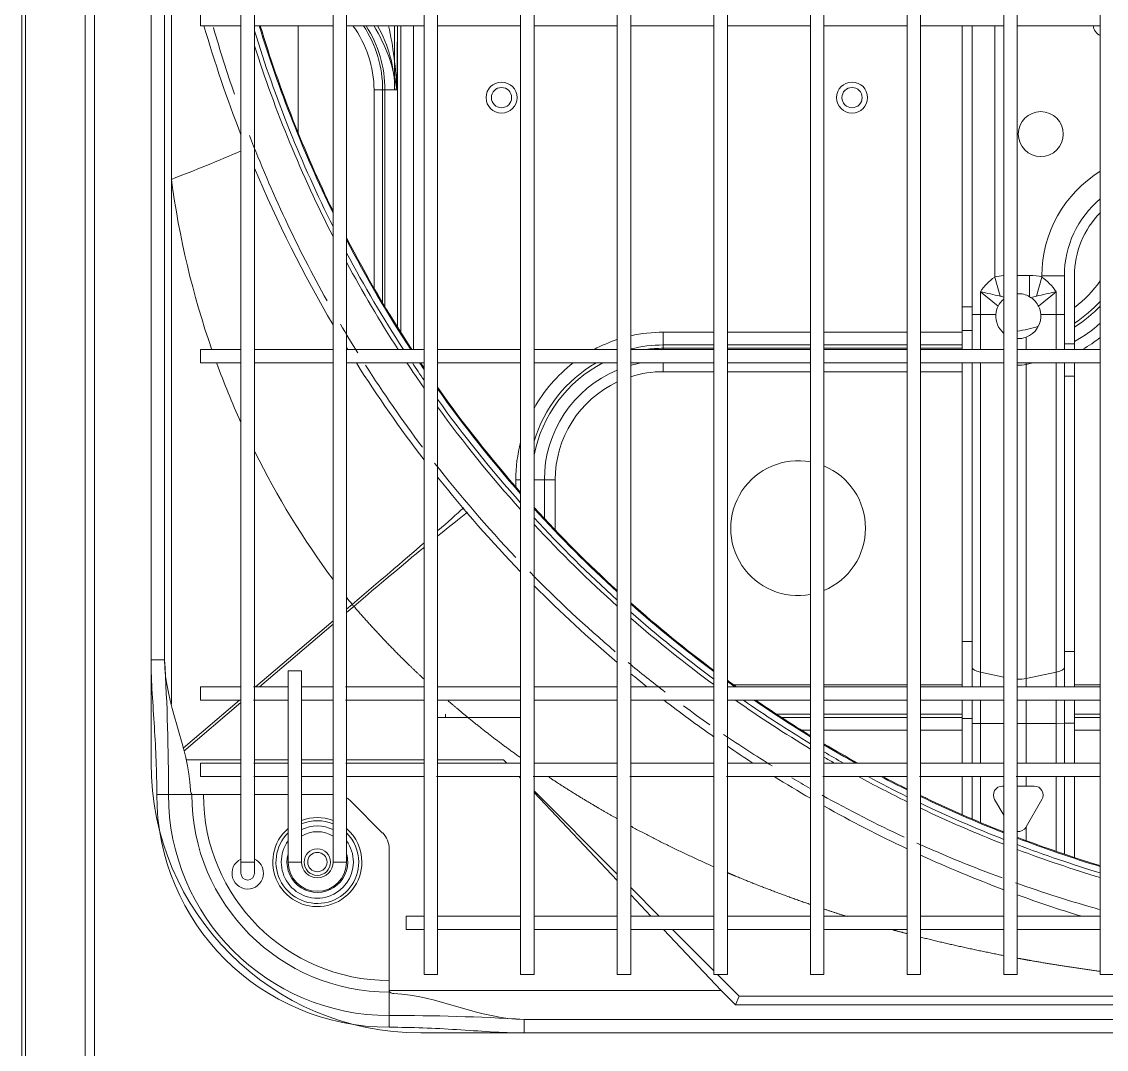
# Model space of a CAD drawing. Header units: millimetres. Extents: x 147592 to 201688, y -27981 to 8299.
# Drawn here: x 166128.5 to 166369.7, y -814.9 to -586.5 of the extents above; entities that cross this region are included whole.
import ezdxf

# ---------------------------------------------------------------- set-up
doc = ezdxf.new("R2010")
doc.units = ezdxf.units.MM
doc.layers.add('G-XREF-____-OTLN', color=7, linetype='Continuous', lineweight=5)
doc.layers.add('M-EQPM-____-OTLN', color=7, linetype='Continuous', lineweight=5)

# ---------------------------------------------------------------- blocks, each defined once
blk = doc.blocks.new('RUXYQ18BA - top_dwg-2871796-二层给排水_消防平面图')
at = {"layer": 'G-XREF-____-OTLN'}
for p, q in [((241.03, 188.42), (241.03, -336.37)), ((244.03, -336.37), (244.03, 188.42)), ((203.54, 143.44), (203.54, -291.39)), ((223.54, -150.44), (241.03, -150.44)), ((233.23, -150.44), (233.23, -174.14)), ((244.03, -150.44), (261.27, -150.44)), ((254.73, -150.44), (254.73, -164.73)), ((256.07, -150.44), (256.07, -218.57)), ((264.27, -150.44), (282.76, -150.44)), ((285.76, -150.44), (304.25, -150.44)), ((307.25, -150.44), (325.75, -150.44)), ((328.74, -150.44), (347.24, -150.44)), ((350.24, -150.44), (368.73, -150.44)), ((371.73, -150.44), (390.22, -150.44)), ((393.22, -150.44), (411.71, -150.44)), ((252.06, -164.73), (252.06, -212.02)), ((396.34, -210.92), (395.98, -210.69)), ((244.03, -221.93), (244.33, -222.42)), ((314.5, -221.41), (325.75, -221.41)), ((328.74, -221.41), (347.24, -221.41)), ((350.24, -221.41), (368.73, -221.41)), ((371.73, -221.41), (380.97, -221.41)), ((241.03, -222.42), (223.54, -222.42)), ((261.27, -222.42), (244.03, -222.42)), ((282.76, -222.42), (264.27, -222.42)), ((304.25, -222.42), (285.76, -222.42)), ((325.75, -222.42), (307.25, -222.42)), ((347.24, -222.42), (328.74, -222.42)), ((368.73, -222.42), (350.24, -222.42)), ((390.22, -222.42), (371.73, -222.42)), ((411.71, -222.42), (393.22, -222.42)), ((223.54, -225.41), (241.03, -225.41)), ((244.03, -225.41), (261.27, -225.41)), ((264.27, -225.41), (282.76, -225.41)), ((285.76, -225.41), (304.25, -225.41)), ((307.25, -225.41), (325.75, -225.41)), ((328.74, -225.41), (347.24, -225.41)), ((350.24, -225.41), (368.73, -225.41)), ((371.73, -225.41), (390.22, -225.41)), ((393.22, -225.41), (411.71, -225.41)), ((231.03, -297.39), (223.54, -297.39)), ((241.03, -297.39), (234.03, -297.39)), ((261.27, -297.39), (244.03, -297.39)), ((282.76, -297.39), (264.27, -297.39)), ((304.25, -297.39), (285.76, -297.39)), ((325.75, -297.39), (307.25, -297.39)), ((347.24, -297.39), (328.74, -297.39)), ((368.73, -297.39), (350.24, -297.39)), ((390.22, -297.39), (371.73, -297.39)), ((411.71, -297.39), (393.22, -297.39)), ((223.54, -300.38), (231.03, -300.38)), ((234.03, -300.38), (241.03, -300.38)), ((244.03, -300.38), (261.27, -300.38)), ((264.27, -300.38), (282.76, -300.38)), ((285.76, -300.38), (304.25, -300.38)), ((307.25, -300.38), (325.75, -300.38)), ((328.74, -300.38), (347.24, -300.38)), ((350.24, -300.38), (368.73, -300.38)), ((371.73, -300.38), (390.22, -300.38)), ((393.22, -300.38), (411.71, -300.38)), ((282.76, -304.22), (266.02, -304.22)), ((347.24, -304.22), (340.81, -304.22)), ((368.73, -304.22), (350.24, -304.22)), ((380.97, -304.22), (371.73, -304.22)), ((411.71, -304.22), (405.96, -304.22)), ((208.36, -313.65), (220.54, -313.65)), ((223.54, -313.65), (231.03, -313.65)), ((234.03, -313.65), (241.03, -313.65)), ((244.03, -313.65), (261.27, -313.65)), ((231.03, -314.38), (223.54, -314.38)), ((241.03, -314.38), (234.03, -314.38)), ((261.27, -314.38), (244.03, -314.38)), ((282.76, -314.38), (264.27, -314.38)), ((304.25, -314.38), (285.76, -314.38)), ((325.75, -314.38), (307.25, -314.38)), ((347.24, -314.38), (328.74, -314.38)), ((368.73, -314.38), (350.24, -314.38)), ((390.22, -314.38), (371.73, -314.38)), ((411.71, -314.38), (393.22, -314.38)), ((223.54, -317.38), (231.03, -317.38)), ((234.03, -317.38), (241.03, -317.38)), ((244.03, -317.38), (261.27, -317.38)), ((282.76, -317.71), (282.45, -317.38)), ((285.76, -317.38), (304.25, -317.38)), ((307.25, -317.38), (325.75, -317.38)), ((328.74, -317.38), (347.24, -317.38)), ((350.24, -317.38), (368.73, -317.38)), ((371.73, -317.38), (390.22, -317.38)), ((380.97, -317.38), (380.97, -325.82)), ((383.22, -317.38), (383.22, -326.79)), ((393.22, -317.38), (411.71, -317.38)), ((403.71, -317.38), (403.71, -334.6)), ((405.96, -317.38), (405.96, -335.35)), ((304.25, -339.03), (285.76, -320.5)), ((304.25, -340.47), (285.76, -320.89)), ((390.22, -319.47), (389.93, -319.47)), ((231.03, -321.38), (223.54, -321.38)), ((241.03, -321.38), (234.03, -321.38)), ((252.06, -329.91), (244.99, -322.84)), ((388.2, -322.47), (390.22, -325.97)), ((313.57, -348.36), (307.25, -342.04)), ((311.7, -348.36), (307.25, -343.65)), ((282.76, -348.36), (264.27, -348.36)), ((304.25, -348.36), (285.76, -348.36)), ((325.75, -348.36), (307.25, -348.36)), ((347.24, -348.36), (328.74, -348.36)), ((368.73, -348.36), (350.24, -348.36)), ((390.22, -348.36), (371.73, -348.36)), ((411.71, -348.36), (393.22, -348.36)), ((264.27, -351.36), (282.76, -351.36)), ((285.76, -351.36), (304.25, -351.36)), ((307.25, -351.36), (325.75, -351.36)), ((327.35, -364.94), (314.54, -351.36)), ((325.75, -360.57), (316.56, -351.36)), ((328.74, -351.36), (347.24, -351.36)), ((350.24, -351.36), (368.73, -351.36)), ((371.73, -351.36), (390.22, -351.36)), ((393.22, -351.36), (411.71, -351.36)), ((283.51, -371.36), (693.35, -371.36))]:
    blk.add_line(p, q, dxfattribs=at)
at = {"layer": 'G-XREF-____-OTLN', "color": 251, "true_color": 0x666666}
for p, q in [((258.91, -150.44), (258.91, -222.42)), ((254.73, -164.73), (252.06, -164.73)), ((252.55, -164.73), (252.55, -212.86)), ((380.97, -212.91), (383.22, -212.91)), ((328.74, -218.57), (347.24, -218.57)), ((350.24, -218.57), (368.73, -218.57)), ((371.73, -218.57), (380.97, -218.57)), ((383.22, -218.18), (380.97, -218.18)), ((395.22, -219.7), (395.22, -222.42)), ((405.96, -221.16), (403.71, -221.16)), ((347.24, -222.15), (328.74, -222.15)), ((368.73, -222.15), (350.24, -222.15)), ((380.97, -222.15), (371.73, -222.15)), ((385.04, -225.41), (385.04, -294.13)), ((390.21, -225.41), (390.22, -225.42)), ((395.22, -225.41), (395.22, -225.74)), ((347.24, -227.35), (328.74, -227.35)), ((368.73, -227.35), (350.24, -227.35)), ((380.97, -227.35), (371.73, -227.35)), ((405.96, -228.38), (403.71, -228.38)), ((288.03, -260), (288.03, -251.4)), ((223.77, -297.39), (241.03, -282.71)), ((241.03, -283.46), (224.65, -297.39)), ((380.97, -287.37), (383.22, -287.37)), ((405.96, -289.59), (403.71, -289.59)), ((330.12, -296.94), (347.24, -296.94)), ((350.24, -296.94), (368.73, -296.94)), ((371.73, -296.94), (380.97, -296.94)), ((405.96, -296.94), (411.71, -296.94)), ((207.68, -311.07), (220.24, -300.38)), ((220.54, -300.88), (207.84, -311.68)), ((266.02, -303.48), (266.02, -304.22)), ((339.68, -303.48), (347.24, -303.48)), ((350.24, -303.48), (368.73, -303.48)), ((371.73, -303.48), (380.97, -303.48)), ((405.96, -303.48), (411.71, -303.48)), ((383.22, -304.48), (380.97, -304.48)), ((347.24, -307.06), (345.28, -307.06)), ((368.73, -307.06), (350.24, -307.06)), ((380.97, -307.06), (371.73, -307.06)), ((411.71, -307.06), (405.96, -307.06)), ((385.04, -317.38), (385.04, -327.56)), ((395.22, -317.38), (395.22, -319.47)), ((401.9, -317.38), (401.9, -333.98)), ((395.22, -328.56), (395.22, -331.59)), ((223.54, -336.37), (220.54, -336.37)), ((231.03, -336.37), (234.03, -336.37)), ((244.03, -336.37), (241.03, -336.37)), ((253.66, -365.3), (253.52, -365.3))]:
    blk.add_line(p, q, dxfattribs=at)
at = {"layer": 'G-XREF-____-OTLN', "flags": 128}
for points in [[(171.76, -501.3), (171.76, -442.24), (171.76, -422.58), (171.76, -417.8), (171.76, 159.89), (171.76, 164.68), (171.76, 184.34), (171.76, 243.4)], [(220.54, 190.92), (220.54, 188.42), (220.54, -336.37), (220.54, -338.87)], [(223.54, -338.87), (223.54, -336.37), (223.54, 188.42), (223.54, 190.92)], [(205.09, -118.69), (205.09, -184.6), (205.09, -301.3)], [(220.54, -147.45), (211.54, -147.45), (211.54, -150.44), (220.54, -150.44)], [(380.97, -150.44), (380.97, -212.91), (380.97, -218.18), (380.97, -222.42)], [(383.22, -150.44), (383.22, -212.91), (383.22, -218.18), (383.22, -222.42)], [(403.71, -206.02), (403.71, -221.16), (403.71, -222.42)], [(405.96, -206.02), (405.96, -221.16), (405.96, -222.42)], [(220.54, -222.42), (211.54, -222.42), (211.54, -225.41), (220.54, -225.41)], [(380.97, -225.41), (380.97, -287.37), (380.97, -297.39)], [(383.22, -225.41), (383.22, -287.37), (383.22, -297.39)], [(403.71, -225.41), (403.71, -228.38), (403.71, -289.59), (403.71, -297.39)], [(405.96, -225.41), (405.96, -228.38), (405.96, -289.59), (405.96, -297.39)], [(234.03, -336.37), (234.03, -293.89), (231.03, -293.89), (231.03, -336.37)], [(220.54, -297.39), (211.54, -297.39), (211.54, -300.38), (220.54, -300.38)], [(380.97, -300.38), (380.97, -304.48), (380.97, -314.38)], [(383.22, -300.38), (383.22, -304.48), (383.22, -314.38)], [(403.71, -300.38), (403.71, -305.48), (403.71, -314.38)], [(405.96, -300.38), (405.96, -305.48), (405.96, -314.38)], [(264.27, -313.65), (278.92, -313.65), (279.65, -314.38), (278.92, -313.65)], [(220.54, -314.38), (211.54, -314.38), (211.54, -317.38), (220.54, -317.38)], [(264.27, -317.38), (282.76, -317.38), (282.65, -317.38)], [(397, -319.47), (395.22, -319.47), (393.22, -319.47)], [(209.97, -321.38), (212.2, -321.38), (220.54, -321.38)], [(395.2, -328.59), (395.22, -328.56), (398.73, -322.47)], [(331.34, -366.18), (330.54, -368.13), (327.35, -364.94), (253.53, -364.94), (253.53, -362.7), (253.53, -333.44)], [(723.34, -333.44), (723.34, -362.24), (723.33, -364.94), (659.59, -364.94), (656.41, -368.13), (330.54, -368.13)], [(261.27, -348.36), (257.27, -348.36), (257.27, -351.36), (261.27, -351.36)], [(669.61, -352.14), (655.6, -366.18), (331.34, -366.18), (326.53, -361.36)]]:
    blk.add_lwpolyline(points, dxfattribs=at)
for points in [[(261.27, -361.36), (264.27, -361.36), (264.27, 213.41), (261.27, 213.41)], [(282.76, -361.36), (285.76, -361.36), (285.76, 213.41), (282.76, 213.41)], [(304.25, -361.36), (307.25, -361.36), (307.25, 213.41), (304.25, 213.41)], [(325.75, -361.36), (328.74, -361.36), (328.74, 213.41), (325.75, 213.41)], [(347.24, -361.36), (350.24, -361.36), (350.24, 213.41), (347.24, 213.41)], [(368.73, 213.41), (371.73, 213.41), (371.73, -361.36), (368.73, -361.36)], [(390.22, -361.36), (393.22, -361.36), (393.22, 213.41), (390.22, 213.41)], [(411.71, -361.36), (414.71, -361.36), (414.71, 213.41), (411.71, 213.41)]]:
    blk.add_lwpolyline(points, close=True, dxfattribs=at)
at = {"layer": 'G-XREF-____-OTLN', "color": 251, "true_color": 0x666666, "flags": 128}
for points in [[(185.87, -417.8), (185.87, 159.89), (172.64, 159.89), (171.76, 159.89)], [(185.87, 159.89), (187.99, 159.89), (187.99, -417.8), (185.87, -417.8), (172.64, -417.8), (172.64, 159.89)], [(203.54, 143.44), (200.55, 143.44), (200.55, -291.39), (203.54, -291.39)], [(255.34, -217.41), (255.34, -150.44), (255.23, -164.73), (252.55, -164.73), (250.14, -164.73), (250.14, -208.75)], [(388.22, -150.44), (388.22, -206.31), (389.46, -210.55)], [(393.22, -205.95), (395.98, -205.95), (395.98, -210.69)], [(403.71, -206.02), (398.72, -206.02), (398.72, -206.31), (397.48, -210.55)], [(388.98, -212.82), (385.04, -209.57), (385.04, -214.65), (383.22, -214.65)], [(403.71, -214.65), (401.9, -214.65), (401.9, -209.57), (397.96, -212.82)], [(385.04, -222.42), (385.04, -214.65), (388.48, -214.65)], [(398.45, -214.65), (401.9, -214.65), (401.9, -222.42)], [(314.5, -222.15), (314.5, -218.57), (325.75, -218.57)], [(314.5, -221.41), (314.5, -222.42), (314.5, -222.15), (325.75, -222.15)], [(325.75, -227.35), (314.5, -227.35), (314.5, -225.43)], [(396.73, -225.41), (395.22, -225.74), (395.22, -295.58)], [(401.9, -225.41), (401.9, -294.13), (401.9, -297.39)], [(281.67, -252.94), (281.67, -251.4), (282.76, -251.4)], [(290.45, -262.55), (290.45, -251.4), (288.03, -251.4), (285.76, -251.4)], [(244.03, -280.16), (245.28, -279.1), (245.67, -279.52), (244.03, -280.91)], [(385.04, -297.39), (385.04, -294.13), (390.22, -295.25)], [(401.9, -294.13), (395.22, -295.58), (395.22, -297.39)], [(385.04, -300.38), (385.04, -305.55), (383.22, -305.55)], [(395.22, -300.38), (395.22, -305.55), (393.22, -305.55)], [(405.96, -305.48), (403.71, -305.48), (401.9, -305.55), (401.9, -300.38)], [(390.22, -305.55), (385.04, -305.55), (385.04, -314.38)], [(401.9, -314.38), (401.9, -305.55), (395.22, -305.55), (395.22, -314.38)], [(209.97, -321.38), (209.6, -321.38), (204.41, -321.38), (201.81, -321.38)], [(253.52, -364.93), (253.52, -365.3), (253.52, -370.49), (253.52, -373.09)], [(693.35, -371.36), (693.35, -374.35), (283.51, -374.35), (283.51, -371.36)]]:
    blk.add_lwpolyline(points, dxfattribs=at)
at = {"layer": 'G-XREF-____-OTLN', "color": 251, "true_color": 0x666666}
for centre, radius in [((278.51, -166.43), 3.45), ((356.48, -166.43), 3.45), ((237.53, -336.37), 2.95)]:
    blk.add_circle(centre, radius, dxfattribs=at)
at = {"layer": 'G-XREF-____-OTLN'}
for centre, radius in [((278.51, -166.43), 2.25), ((356.48, -166.43), 2.25), ((398.47, -174.53), 5), ((237.53, -336.37), 2.15)]:
    blk.add_circle(centre, radius, dxfattribs=at)
for centre, radius, start, end in [((493.47, -68.44), 292.88, 196.2589, 201.2684), ((493.47, -68.44), 281.09, 196.9614, 206.0911), ((493.47, -68.44), 280.89, 196.9738, 206.0077), ((226.09, -164.73), 25.97, 360, 33.3811), ((226.09, -164.73), 28.65, 360, 29.9184), ((412.85, -150.15), 2.75, 186.1145, 245.5133), ((31.44, 264.21), 481.23, 291.1513, 293.1479), ((493.47, -68.44), 292.88, 202.8311, 210.4665), ((425.96, -206.02), 22.24, 129.8253, 180), ((425.96, -206.02), 19.99, 135.4387, 180), ((493.47, -68.44), 280.89, 207.3696, 213.2411), ((493.47, -68.44), 281.09, 207.4483, 213.2143), ((393.47, -215.01), 5, 130.5814, 153.9883), ((393.47, -215.01), 5, 59.8738, 92.9016), ((393.47, -215.01), 5, 26.0117, 54.9829), ((389.61, -191.42), 29.99, 303.0585, 317.4902), ((393.47, -215.01), 5, 175.8419, 229.0025), ((393.47, -215.01), 5, 153.9883, 175.8419), ((393.47, -215.01), 5, 290.4923, 4.1581), ((393.47, -215.01), 5, 4.1581, 26.0117), ((314.5, -251.4), 29.99, 90, 103.9849), ((393.47, -215.01), 5, 267.0936, 290.4923), ((493.47, -68.44), 292.88, 212.4084, 217.5508), ((493.47, -68.44), 281.09, 213.9481, 214.3015), ((493.47, -68.44), 280.89, 213.9755, 214.2417), ((314.5, -251.4), 29.99, 119.9383, 163.4022), ((493.47, -68.44), 280.89, 215.3141, 221.3959), ((493.47, -68.44), 281.09, 215.3716, 221.4421), ((344.49, -262.15), 14.99, 79.436, 280.564), ((344.49, -262.15), 14.99, 79.436, 280.564), ((344.49, -262.15), 14.99, 0, 67.4597), ((344.49, -262.15), 14.99, 0, 67.4597), ((493.47, -68.44), 292.88, 218.5031, 223.9922), ((493.47, -68.44), 280.89, 222.3127, 227.6509), ((493.47, -68.44), 281.09, 222.3574, 227.688), ((344.49, -262.15), 14.99, 292.5403, 0), ((344.49, -262.15), 14.99, 292.5403, 0), ((493.47, -68.44), 292.88, 224.8305, 229.7552), ((493.47, -68.44), 280.89, 228.4732, 233.3351), ((493.47, -68.44), 281.09, 228.5093, 233.3655), ((493.47, -68.44), 292.88, 230.5194, 231.415), ((493.47, -68.44), 280.89, 234.094, 234.594), ((493.47, -68.44), 281.09, 234.1235, 234.5367), ((493.47, -68.44), 292.88, 232.3656, 235.0629), ((493.47, -68.44), 281.09, 235.6043, 238.6509), ((493.47, -68.44), 280.89, 235.6639, 238.6261), ((266.02, -342.86), 38.64, 90, 92.5944), ((493.47, -68.44), 292.88, 235.7755, 237.1089), ((493.47, -68.44), 280.89, 239.3399, 241.1119), ((493.47, -68.44), 281.09, 239.364, 241.0382), ((493.47, -68.44), 292.88, 238.2055, 240.0465), ((493.47, -68.44), 281.09, 242.3268, 243.6539), ((493.47, -68.44), 280.89, 242.4047, 243.6337), ((210.62, -320.39), 1.33, 179.2659, 219.7768), ((389.93, -321.47), 2, 90, 210), ((397, -321.47), 2, 330, 90), ((209.94, -320.89), 0.491, 226.5229, 272.8881), ((241.46, -326.37), 5, 45, 59.0551), ((493.47, -68.44), 280.89, 244.3144, 248.4326), ((493.47, -68.44), 281.09, 244.334, 248.4487), ((493.47, -68.44), 292.88, 240.7213, 244.7912), ((248.53, -333.44), 5, 0, 45), ((393.47, -327.59), 2, 262.7278, 330), ((493.47, -68.44), 280.89, 249.0889, 253.0772), ((493.47, -68.44), 281.09, 249.1044, 253.0896), ((493.47, -68.44), 292.88, 245.4379, 249.3572), ((222.04, -338.87), 3.5, 115.3769, 0), ((222.04, -338.87), 3.5, 0, 64.6231), ((237.53, -336.37), 6.5, 180, 360), ((237.53, -336.37), 3.5, 180, 270), ((237.53, -336.37), 3.5, 270, 0), ((222.04, -338.87), 1.5, 180, 0), ((493.47, -68.44), 292.88, 249.9829, 252.8908), ((254.01, -364.96), 0.489, 177.0221, 223.5669), ((254.51, -364.28), 1.32, 230.189, 270.7683)]:
    blk.add_arc(centre, radius, start, end, dxfattribs=at)
at = {"layer": 'G-XREF-____-OTLN', "color": 251, "true_color": 0x666666}
for centre, radius, start, end in [((493.47, -68.44), 282.44, 197.1122, 206.6459), ((226.09, -164.73), 24.05, 360, 36.4463), ((226.09, -164.73), 26.47, 360, 32.676), ((219.07, -169.7), 36.5, 7.8272, 31.8815), ((172.02, -168.31), 83.29, 2.4615, 12.3904), ((493.47, -68.44), 283.44, 197.7566, 207.0458), ((425.96, -206.02), 27.24, 121.5294, 180), ((395.35, -159.47), 191.92, 187.5256, 199.1803), ((493.47, -68.44), 282.44, 207.9719, 213.0349), ((493.47, -68.44), 283.44, 208.35, 212.9036), ((396.96, -218.01), 14.61, 126.7634, 144.7135), ((389.97, -218.01), 14.61, 35.2865, 53.2366), ((389.61, -191.42), 27.15, 307.0503, 324.51), ((442.63, 39.7), 255.84, 256.9915, 258.005), ((344.31, 39.7), 255.84, 281.995, 283.0085), ((389.61, -191.42), 30.72, 302.1714, 316.0163), ((389.61, -191.42), 33.51, 299.2205, 311.2768), ((314.5, -251.4), 32.83, 90, 102.7545), ((389.61, -191.42), 27.15, 277.6482, 287.8996), ((314.5, -251.4), 32.83, 108.1875, 117.9937), ((389.61, -191.42), 35.92, 300.3796, 307.9788), ((314.5, -251.4), 29.25, 90, 97.764), ((395.35, -159.47), 191.92, 200.1328, 204.329), ((493.47, -68.44), 283.44, 213.6286, 214.9924), ((493.47, -68.44), 282.44, 213.7636, 214.7017), ((314.5, -251.4), 29.25, 117.3369, 169.2333), ((314.5, -251.4), 32.83, 127.6605, 151.1019), ((314.5, -251.4), 26.47, 100.9305, 105.8917), ((314.5, -251.4), 26.47, 112.7757, 180), ((314.5, -251.4), 24.05, 90, 107.5357), ((314.5, -251.4), 24.05, 115.2124, 180), ((493.47, -68.44), 282.44, 215.7563, 221.7519), ((493.47, -68.44), 283.44, 216.0359, 221.9778), ((314.5, -251.4), 32.83, 165.2026, 180), ((395.35, -159.47), 191.92, 206.5137, 216.4827), ((493.47, -68.44), 282.44, 222.6575, 227.9373), ((493.47, -68.44), 283.44, 222.8763, 228.1194), ((395.35, -159.47), 191.92, 217.9482, 218.5597), ((493.47, -68.44), 282.44, 228.7515, 233.5692), ((493.47, -68.44), 283.44, 228.9285, 233.7182), ((-276.38, -320.25), 480.79, 359.8657, 3.4414), ((493.47, -68.44), 283.44, 234.9158, 238.9401), ((493.47, -68.44), 282.44, 235.2055, 238.8179), ((493.47, -68.44), 282.44, 239.5264, 240.5462), ((493.47, -68.44), 283.44, 239.6452, 240.1904), ((493.47, -68.44), 283.44, 241.4334, 243.8891), ((493.47, -68.44), 282.44, 241.8081, 243.7897), ((253.52, -321.38), 51.71, 180, 270), ((253.52, -321.38), 49.11, 180, 270), ((187.61, -321.38), 22, 0, 0.3489), ((253.52, -321.38), 43.92, 180, 270), ((253.52, -321.38), 41.32, 180, 270), ((493.47, -68.44), 282.44, 244.4658, 248.557), ((493.47, -68.44), 283.44, 244.5623, 248.6363), ((237.53, -336.37), 9.91, 69.3273, 110.6727), ((237.53, -336.37), 9.2, 67.6576, 112.3424), ((237.53, -336.37), 9.91, 130.967, 360), ((237.53, -336.37), 9.2, 134.9085, 360), ((237.53, -336.37), 8.02, 64.15, 115.85), ((237.53, -336.37), 6.75, 58.7898, 121.2102), ((237.53, -336.37), 9.91, 0, 49.033), ((237.53, -336.37), 9.2, 0, 45.0915), ((237.53, -336.37), 8.02, 144.0711, 360), ((237.53, -336.37), 8.02, 0, 35.9289), ((493.47, -68.44), 282.44, 249.2092, 253.173), ((237.53, -336.37), 6.75, 164.2243, 360), ((237.53, -336.37), 6.75, 0, 15.7757), ((493.47, -68.44), 283.44, 249.2858, 253.2341), ((254.65, -851.28), 480.8, 86.5586, 90.1343)]:
    blk.add_arc(centre, radius, start, end, dxfattribs=at)
for centre, major_axis, ratio, start_param, end_param in [((399.52, -220.08), (-14.36, 11.85), 0.536964, 5.763687, 5.933046), ((387.41, -220.08), (14.36, 11.85), 0.536964, 0.350139, 0.576828), ((399.52, -220.08), (-11.36, 9.37), 0.186691, 5.809057, 5.933046), ((387.41, -220.08), (11.36, 9.37), 0.186691, 0.350139, 0.528586), ((393.47, -225.18), (2.75, 0), 0.263393, 4.621354, 5.402356), ((243.72, -279.1), (32.09, 27.09), 0.023917, 5.390886, 5.657469), ((245.67, -281.35), (31.86, 27.34), 0.033084, 0.62786, 0.915956), ((243.72, -279.1), (32.09, 27.09), 0.023917, 4.740714, 5.272228), ((245.67, -281.35), (31.86, 27.34), 0.033084, 1.028693, 1.542413), ((388.22, -293.11), (5, 0), 0.263393, 3.141593, 4.022422), ((398.72, -293.11), (5, 0), 0.263393, 5.402356, 6.283185), ((393.47, -295.02), (2.75, 0), 0.263393, 4.621354, 5.402356)]:
    blk.add_ellipse(centre, major_axis=major_axis, ratio=ratio, start_param=start_param, end_param=end_param, dxfattribs=at)
for points, degree, knots in [([(261.17, -295.63), (259.42, -294), (257.72, -292.34), (251.35, -286.14), (245.67, -279.52)], 2, [0.96022747, 0.96022747, 0.96022747, 0.96875, 0.96875, 1, 1, 1]), ([(201.81, -321.38), (201.81, -318.87), (201.76, -316.37), (201.58, -311.37), (201.44, -308.87), (201.13, -303.88), (200.95, -301.38), (200.65, -296.39), (200.55, -293.89), (200.55, -291.39)], 3, [0, 0, 0, 0, 0.25, 0.25, 0.5, 0.5, 0.75, 0.75, 1, 1, 1, 1]), ([(282.71, -313.14), (276.56, -308.77), (270.83, -304.06), (268.69, -302.3), (266.61, -300.5)], 2, [0.91082333, 0.91082333, 0.91082333, 0.9375, 0.9375, 0.94723623, 0.94723623, 0.94723623]), ([(304.19, -326.71), (301.86, -325.41), (299.58, -324.06), (294.19, -320.9), (289.05, -317.49)], 2, [0.86528105, 0.86528105, 0.86528105, 0.875, 0.875, 0.8971073, 0.8971073, 0.8971073]), ([(347.23, -345.8), (338.77, -342.9), (330.69, -339.54), (329.7, -339.13), (328.72, -338.71)], 2, [0.77992258, 0.77992258, 0.77992258, 0.8125, 0.8125, 0.81626, 0.81626, 0.81626]), ([(411.7, -360.66), (403.67, -359.58), (396.01, -358.23), (394.6, -357.98), (393.2, -357.72)], 2, [0.65691586, 0.65691586, 0.65691586, 0.6875, 0.6875, 0.69265506, 0.69265506, 0.69265506]), ([(283.51, -374.35), (281.01, -374.35), (278.51, -374.25), (273.52, -373.95), (271.02, -373.77), (266.03, -373.46), (263.53, -373.32), (258.53, -373.14), (256.03, -373.09), (253.52, -373.09)], 3, [0, 0, 0, 0, 0.25, 0.25, 0.5, 0.5, 0.75, 0.75, 1, 1, 1, 1])]:
    blk.add_open_spline(points, degree=degree, knots=knots, dxfattribs=at)
at = {"layer": 'G-XREF-____-OTLN'}
for points in [[(203.54, -291.39), (203.54, -301.07), (208.94, -310.7), (209.3, -320.38)], [(254.52, -365.6), (264.2, -365.96), (273.83, -371.36), (283.51, -371.36)]]:
    blk.add_open_spline(points, degree=3, dxfattribs=at)
at = {"layer": 'G-XREF-____-OTLN', "color": 251, "true_color": 0x666666}
for points in [[(325.7, -337.4), (316.14, -333.2), (307.18, -328.35)], [(355.44, -348.48), (352.81, -347.67), (350.21, -346.81)], [(368.7, -352.28), (367.1, -351.86), (365.52, -351.43)], [(390.2, -357.15), (380.73, -355.32), (371.69, -353.05)]]:
    blk.add_open_spline(points, degree=2, dxfattribs=at)
blk = doc.blocks.new('RUXYQ18BA - top_dwg-V211-二层给排水_消防平面图')
at = {"layer": 'G-XREF-____-OTLN'}
for p, q in [((241.03, 188.42), (241.03, -336.37)), ((244.03, -336.37), (244.03, 188.42)), ((203.54, 143.44), (203.54, -291.39)), ((223.54, -150.44), (241.03, -150.44)), ((233.23, -150.44), (233.23, -174.14)), ((244.03, -150.44), (261.27, -150.44)), ((254.73, -150.44), (254.73, -164.73)), ((256.07, -150.44), (256.07, -218.57)), ((264.27, -150.44), (282.76, -150.44)), ((285.76, -150.44), (304.25, -150.44)), ((307.25, -150.44), (325.75, -150.44)), ((328.74, -150.44), (347.24, -150.44)), ((350.24, -150.44), (368.73, -150.44)), ((371.73, -150.44), (390.22, -150.44)), ((393.22, -150.44), (411.71, -150.44)), ((252.06, -164.73), (252.06, -212.02)), ((396.34, -210.92), (395.98, -210.69)), ((244.03, -221.93), (244.33, -222.42)), ((314.5, -221.41), (325.75, -221.41)), ((328.74, -221.41), (347.24, -221.41)), ((350.24, -221.41), (368.73, -221.41)), ((371.73, -221.41), (380.97, -221.41)), ((241.03, -222.42), (223.54, -222.42)), ((261.27, -222.42), (244.03, -222.42)), ((282.76, -222.42), (264.27, -222.42)), ((304.25, -222.42), (285.76, -222.42)), ((325.75, -222.42), (307.25, -222.42)), ((347.24, -222.42), (328.74, -222.42)), ((368.73, -222.42), (350.24, -222.42)), ((390.22, -222.42), (371.73, -222.42)), ((411.71, -222.42), (393.22, -222.42)), ((223.54, -225.41), (241.03, -225.41)), ((244.03, -225.41), (261.27, -225.41)), ((264.27, -225.41), (282.76, -225.41)), ((285.76, -225.41), (304.25, -225.41)), ((307.25, -225.41), (325.75, -225.41)), ((328.74, -225.41), (347.24, -225.41)), ((350.24, -225.41), (368.73, -225.41)), ((371.73, -225.41), (390.22, -225.41)), ((393.22, -225.41), (411.71, -225.41)), ((231.03, -297.39), (223.54, -297.39)), ((241.03, -297.39), (234.03, -297.39)), ((261.27, -297.39), (244.03, -297.39)), ((282.76, -297.39), (264.27, -297.39)), ((304.25, -297.39), (285.76, -297.39)), ((325.75, -297.39), (307.25, -297.39)), ((347.24, -297.39), (328.74, -297.39)), ((368.73, -297.39), (350.24, -297.39)), ((390.22, -297.39), (371.73, -297.39)), ((411.71, -297.39), (393.22, -297.39)), ((223.54, -300.38), (231.03, -300.38)), ((234.03, -300.38), (241.03, -300.38)), ((244.03, -300.38), (261.27, -300.38)), ((264.27, -300.38), (282.76, -300.38)), ((285.76, -300.38), (304.25, -300.38)), ((307.25, -300.38), (325.75, -300.38)), ((328.74, -300.38), (347.24, -300.38)), ((350.24, -300.38), (368.73, -300.38)), ((371.73, -300.38), (390.22, -300.38)), ((393.22, -300.38), (411.71, -300.38)), ((282.76, -304.22), (266.02, -304.22)), ((347.24, -304.22), (340.81, -304.22)), ((368.73, -304.22), (350.24, -304.22)), ((380.97, -304.22), (371.73, -304.22)), ((411.71, -304.22), (405.96, -304.22)), ((208.36, -313.65), (220.54, -313.65)), ((223.54, -313.65), (231.03, -313.65)), ((234.03, -313.65), (241.03, -313.65)), ((244.03, -313.65), (261.27, -313.65)), ((231.03, -314.38), (223.54, -314.38)), ((241.03, -314.38), (234.03, -314.38)), ((261.27, -314.38), (244.03, -314.38)), ((282.76, -314.38), (264.27, -314.38)), ((304.25, -314.38), (285.76, -314.38)), ((325.75, -314.38), (307.25, -314.38)), ((347.24, -314.38), (328.74, -314.38)), ((368.73, -314.38), (350.24, -314.38)), ((390.22, -314.38), (371.73, -314.38)), ((411.71, -314.38), (393.22, -314.38)), ((223.54, -317.38), (231.03, -317.38)), ((234.03, -317.38), (241.03, -317.38)), ((244.03, -317.38), (261.27, -317.38)), ((282.76, -317.71), (282.45, -317.38)), ((285.76, -317.38), (304.25, -317.38)), ((307.25, -317.38), (325.75, -317.38)), ((328.74, -317.38), (347.24, -317.38)), ((350.24, -317.38), (368.73, -317.38)), ((371.73, -317.38), (390.22, -317.38)), ((380.97, -317.38), (380.97, -325.82)), ((383.22, -317.38), (383.22, -326.79)), ((393.22, -317.38), (411.71, -317.38)), ((403.71, -317.38), (403.71, -334.6)), ((405.96, -317.38), (405.96, -335.35)), ((304.25, -339.03), (285.76, -320.5)), ((304.25, -340.47), (285.76, -320.89)), ((390.22, -319.47), (389.93, -319.47)), ((231.03, -321.38), (223.54, -321.38)), ((241.03, -321.38), (234.03, -321.38)), ((252.06, -329.91), (244.99, -322.84)), ((388.2, -322.47), (390.22, -325.97)), ((313.57, -348.36), (307.25, -342.04)), ((311.7, -348.36), (307.25, -343.65)), ((282.76, -348.36), (264.27, -348.36)), ((304.25, -348.36), (285.76, -348.36)), ((325.75, -348.36), (307.25, -348.36)), ((347.24, -348.36), (328.74, -348.36)), ((368.73, -348.36), (350.24, -348.36)), ((390.22, -348.36), (371.73, -348.36)), ((411.71, -348.36), (393.22, -348.36)), ((264.27, -351.36), (282.76, -351.36)), ((285.76, -351.36), (304.25, -351.36)), ((307.25, -351.36), (325.75, -351.36)), ((327.35, -364.94), (314.54, -351.36)), ((325.75, -360.57), (316.56, -351.36)), ((328.74, -351.36), (347.24, -351.36)), ((350.24, -351.36), (368.73, -351.36)), ((371.73, -351.36), (390.22, -351.36)), ((393.22, -351.36), (411.71, -351.36)), ((283.51, -371.36), (693.35, -371.36))]:
    blk.add_line(p, q, dxfattribs=at)
at = {"layer": 'G-XREF-____-OTLN', "color": 251, "true_color": 0x666666}
for p, q in [((258.91, -150.44), (258.91, -222.42)), ((254.73, -164.73), (252.06, -164.73)), ((252.55, -164.73), (252.55, -212.86)), ((380.97, -212.91), (383.22, -212.91)), ((328.74, -218.57), (347.24, -218.57)), ((350.24, -218.57), (368.73, -218.57)), ((371.73, -218.57), (380.97, -218.57)), ((383.22, -218.18), (380.97, -218.18)), ((395.22, -219.7), (395.22, -222.42)), ((405.96, -221.16), (403.71, -221.16)), ((347.24, -222.15), (328.74, -222.15)), ((368.73, -222.15), (350.24, -222.15)), ((380.97, -222.15), (371.73, -222.15)), ((385.04, -225.41), (385.04, -294.13)), ((390.21, -225.41), (390.22, -225.42)), ((395.22, -225.41), (395.22, -225.74)), ((347.24, -227.35), (328.74, -227.35)), ((368.73, -227.35), (350.24, -227.35)), ((380.97, -227.35), (371.73, -227.35)), ((405.96, -228.38), (403.71, -228.38)), ((288.03, -260), (288.03, -251.4)), ((223.77, -297.39), (241.03, -282.71)), ((241.03, -283.46), (224.65, -297.39)), ((380.97, -287.37), (383.22, -287.37)), ((405.96, -289.59), (403.71, -289.59)), ((330.12, -296.94), (347.24, -296.94)), ((350.24, -296.94), (368.73, -296.94)), ((371.73, -296.94), (380.97, -296.94)), ((405.96, -296.94), (411.71, -296.94)), ((207.68, -311.07), (220.24, -300.38)), ((220.54, -300.88), (207.84, -311.68)), ((266.02, -303.48), (266.02, -304.22)), ((339.68, -303.48), (347.24, -303.48)), ((350.24, -303.48), (368.73, -303.48)), ((371.73, -303.48), (380.97, -303.48)), ((405.96, -303.48), (411.71, -303.48)), ((383.22, -304.48), (380.97, -304.48)), ((347.24, -307.06), (345.28, -307.06)), ((368.73, -307.06), (350.24, -307.06)), ((380.97, -307.06), (371.73, -307.06)), ((411.71, -307.06), (405.96, -307.06)), ((385.04, -317.38), (385.04, -327.56)), ((395.22, -317.38), (395.22, -319.47)), ((401.9, -317.38), (401.9, -333.98)), ((395.22, -328.56), (395.22, -331.59)), ((223.54, -336.37), (220.54, -336.37)), ((231.03, -336.37), (234.03, -336.37)), ((244.03, -336.37), (241.03, -336.37)), ((253.66, -365.3), (253.52, -365.3))]:
    blk.add_line(p, q, dxfattribs=at)
at = {"layer": 'G-XREF-____-OTLN', "flags": 128}
for points in [[(171.76, -501.3), (171.76, -442.24), (171.76, -422.58), (171.76, -417.8), (171.76, 159.89), (171.76, 164.68), (171.76, 184.34), (171.76, 243.4)], [(220.54, 190.92), (220.54, 188.42), (220.54, -336.37), (220.54, -338.87)], [(223.54, -338.87), (223.54, -336.37), (223.54, 188.42), (223.54, 190.92)], [(205.09, -118.69), (205.09, -184.6), (205.09, -301.3)], [(220.54, -147.45), (211.54, -147.45), (211.54, -150.44), (220.54, -150.44)], [(380.97, -150.44), (380.97, -212.91), (380.97, -218.18), (380.97, -222.42)], [(383.22, -150.44), (383.22, -212.91), (383.22, -218.18), (383.22, -222.42)], [(403.71, -206.02), (403.71, -221.16), (403.71, -222.42)], [(405.96, -206.02), (405.96, -221.16), (405.96, -222.42)], [(220.54, -222.42), (211.54, -222.42), (211.54, -225.41), (220.54, -225.41)], [(380.97, -225.41), (380.97, -287.37), (380.97, -297.39)], [(383.22, -225.41), (383.22, -287.37), (383.22, -297.39)], [(403.71, -225.41), (403.71, -228.38), (403.71, -289.59), (403.71, -297.39)], [(405.96, -225.41), (405.96, -228.38), (405.96, -289.59), (405.96, -297.39)], [(234.03, -336.37), (234.03, -293.89), (231.03, -293.89), (231.03, -336.37)], [(220.54, -297.39), (211.54, -297.39), (211.54, -300.38), (220.54, -300.38)], [(380.97, -300.38), (380.97, -304.48), (380.97, -314.38)], [(383.22, -300.38), (383.22, -304.48), (383.22, -314.38)], [(403.71, -300.38), (403.71, -305.48), (403.71, -314.38)], [(405.96, -300.38), (405.96, -305.48), (405.96, -314.38)], [(264.27, -313.65), (278.92, -313.65), (279.65, -314.38), (278.92, -313.65)], [(220.54, -314.38), (211.54, -314.38), (211.54, -317.38), (220.54, -317.38)], [(264.27, -317.38), (282.76, -317.38), (282.65, -317.38)], [(397, -319.47), (395.22, -319.47), (393.22, -319.47)], [(209.97, -321.38), (212.2, -321.38), (220.54, -321.38)], [(395.2, -328.59), (395.22, -328.56), (398.73, -322.47)], [(331.34, -366.18), (330.54, -368.13), (327.35, -364.94), (253.53, -364.94), (253.53, -362.7), (253.53, -333.44)], [(723.34, -333.44), (723.34, -362.24), (723.33, -364.94), (659.59, -364.94), (656.41, -368.13), (330.54, -368.13)], [(261.27, -348.36), (257.27, -348.36), (257.27, -351.36), (261.27, -351.36)], [(669.61, -352.14), (655.6, -366.18), (331.34, -366.18), (326.53, -361.36)]]:
    blk.add_lwpolyline(points, dxfattribs=at)
for points in [[(261.27, -361.36), (264.27, -361.36), (264.27, 213.41), (261.27, 213.41)], [(282.76, -361.36), (285.76, -361.36), (285.76, 213.41), (282.76, 213.41)], [(304.25, -361.36), (307.25, -361.36), (307.25, 213.41), (304.25, 213.41)], [(325.75, -361.36), (328.74, -361.36), (328.74, 213.41), (325.75, 213.41)], [(347.24, -361.36), (350.24, -361.36), (350.24, 213.41), (347.24, 213.41)], [(368.73, 213.41), (371.73, 213.41), (371.73, -361.36), (368.73, -361.36)], [(390.22, -361.36), (393.22, -361.36), (393.22, 213.41), (390.22, 213.41)], [(411.71, -361.36), (414.71, -361.36), (414.71, 213.41), (411.71, 213.41)]]:
    blk.add_lwpolyline(points, close=True, dxfattribs=at)
at = {"layer": 'G-XREF-____-OTLN', "color": 251, "true_color": 0x666666, "flags": 128}
for points in [[(185.87, -417.8), (185.87, 159.89), (172.64, 159.89), (171.76, 159.89)], [(185.87, 159.89), (187.99, 159.89), (187.99, -417.8), (185.87, -417.8), (172.64, -417.8), (172.64, 159.89)], [(203.54, 143.44), (200.55, 143.44), (200.55, -291.39), (203.54, -291.39)], [(255.34, -217.41), (255.34, -150.44), (255.23, -164.73), (252.55, -164.73), (250.14, -164.73), (250.14, -208.75)], [(388.22, -150.44), (388.22, -206.31), (389.46, -210.55)], [(393.22, -205.95), (395.98, -205.95), (395.98, -210.69)], [(403.71, -206.02), (398.72, -206.02), (398.72, -206.31), (397.48, -210.55)], [(388.98, -212.82), (385.04, -209.57), (385.04, -214.65), (383.22, -214.65)], [(403.71, -214.65), (401.9, -214.65), (401.9, -209.57), (397.96, -212.82)], [(385.04, -222.42), (385.04, -214.65), (388.48, -214.65)], [(398.45, -214.65), (401.9, -214.65), (401.9, -222.42)], [(314.5, -222.15), (314.5, -218.57), (325.75, -218.57)], [(314.5, -221.41), (314.5, -222.42), (314.5, -222.15), (325.75, -222.15)], [(325.75, -227.35), (314.5, -227.35), (314.5, -225.43)], [(396.73, -225.41), (395.22, -225.74), (395.22, -295.58)], [(401.9, -225.41), (401.9, -294.13), (401.9, -297.39)], [(281.67, -252.94), (281.67, -251.4), (282.76, -251.4)], [(290.45, -262.55), (290.45, -251.4), (288.03, -251.4), (285.76, -251.4)], [(244.03, -280.16), (245.28, -279.1), (245.67, -279.52), (244.03, -280.91)], [(385.04, -297.39), (385.04, -294.13), (390.22, -295.25)], [(401.9, -294.13), (395.22, -295.58), (395.22, -297.39)], [(385.04, -300.38), (385.04, -305.55), (383.22, -305.55)], [(395.22, -300.38), (395.22, -305.55), (393.22, -305.55)], [(405.96, -305.48), (403.71, -305.48), (401.9, -305.55), (401.9, -300.38)], [(390.22, -305.55), (385.04, -305.55), (385.04, -314.38)], [(401.9, -314.38), (401.9, -305.55), (395.22, -305.55), (395.22, -314.38)], [(209.97, -321.38), (209.6, -321.38), (204.41, -321.38), (201.81, -321.38)], [(253.52, -364.93), (253.52, -365.3), (253.52, -370.49), (253.52, -373.09)], [(693.35, -371.36), (693.35, -374.35), (283.51, -374.35), (283.51, -371.36)]]:
    blk.add_lwpolyline(points, dxfattribs=at)
at = {"layer": 'G-XREF-____-OTLN', "color": 251, "true_color": 0x666666}
for centre, radius in [((278.51, -166.43), 3.45), ((356.48, -166.43), 3.45), ((237.53, -336.37), 2.95)]:
    blk.add_circle(centre, radius, dxfattribs=at)
at = {"layer": 'G-XREF-____-OTLN'}
for centre, radius in [((278.51, -166.43), 2.25), ((356.48, -166.43), 2.25), ((398.47, -174.53), 5), ((237.53, -336.37), 2.15)]:
    blk.add_circle(centre, radius, dxfattribs=at)
for centre, radius, start, end in [((493.47, -68.44), 292.88, 196.2589, 201.2684), ((493.47, -68.44), 281.09, 196.9614, 206.0911), ((493.47, -68.44), 280.89, 196.9738, 206.0077), ((226.09, -164.73), 25.97, 360, 33.3811), ((226.09, -164.73), 28.65, 360, 29.9184), ((412.85, -150.15), 2.75, 186.1145, 245.5133), ((31.44, 264.21), 481.23, 291.1513, 293.1479), ((493.47, -68.44), 292.88, 202.8311, 210.4665), ((425.96, -206.02), 22.24, 129.8253, 180), ((425.96, -206.02), 19.99, 135.4387, 180), ((493.47, -68.44), 280.89, 207.3696, 213.2411), ((493.47, -68.44), 281.09, 207.4483, 213.2143), ((393.47, -215.01), 5, 130.5814, 153.9883), ((393.47, -215.01), 5, 59.8738, 92.9016), ((393.47, -215.01), 5, 26.0117, 54.9829), ((389.61, -191.42), 29.99, 303.0585, 317.4902), ((393.47, -215.01), 5, 175.8419, 229.0025), ((393.47, -215.01), 5, 153.9883, 175.8419), ((393.47, -215.01), 5, 290.4923, 4.1581), ((393.47, -215.01), 5, 4.1581, 26.0117), ((314.5, -251.4), 29.99, 90, 103.9849), ((393.47, -215.01), 5, 267.0936, 290.4923), ((493.47, -68.44), 292.88, 212.4084, 217.5508), ((493.47, -68.44), 281.09, 213.9481, 214.3015), ((493.47, -68.44), 280.89, 213.9755, 214.2417), ((314.5, -251.4), 29.99, 119.9383, 163.4022), ((493.47, -68.44), 280.89, 215.3141, 221.3959), ((493.47, -68.44), 281.09, 215.3716, 221.4421), ((344.49, -262.15), 14.99, 79.436, 280.564), ((344.49, -262.15), 14.99, 79.436, 280.564), ((344.49, -262.15), 14.99, 0, 67.4597), ((344.49, -262.15), 14.99, 0, 67.4597), ((493.47, -68.44), 292.88, 218.5031, 223.9922), ((493.47, -68.44), 280.89, 222.3127, 227.6509), ((493.47, -68.44), 281.09, 222.3574, 227.688), ((344.49, -262.15), 14.99, 292.5403, 0), ((344.49, -262.15), 14.99, 292.5403, 0), ((493.47, -68.44), 292.88, 224.8305, 229.7552), ((493.47, -68.44), 280.89, 228.4732, 233.3351), ((493.47, -68.44), 281.09, 228.5093, 233.3655), ((493.47, -68.44), 292.88, 230.5194, 231.415), ((493.47, -68.44), 280.89, 234.094, 234.594), ((493.47, -68.44), 281.09, 234.1235, 234.5367), ((493.47, -68.44), 292.88, 232.3656, 235.0629), ((493.47, -68.44), 281.09, 235.6043, 238.6509), ((493.47, -68.44), 280.89, 235.6639, 238.6261), ((266.02, -342.86), 38.64, 90, 92.5944), ((493.47, -68.44), 292.88, 235.7755, 237.1089), ((493.47, -68.44), 280.89, 239.3399, 241.1119), ((493.47, -68.44), 281.09, 239.364, 241.0382), ((493.47, -68.44), 292.88, 238.2055, 240.0465), ((493.47, -68.44), 281.09, 242.3268, 243.6539), ((493.47, -68.44), 280.89, 242.4047, 243.6337), ((210.62, -320.39), 1.33, 179.2659, 219.7768), ((389.93, -321.47), 2, 90, 210), ((397, -321.47), 2, 330, 90), ((209.94, -320.89), 0.491, 226.5229, 272.8881), ((241.46, -326.37), 5, 45, 59.0551), ((493.47, -68.44), 280.89, 244.3144, 248.4326), ((493.47, -68.44), 281.09, 244.334, 248.4487), ((493.47, -68.44), 292.88, 240.7213, 244.7912), ((248.53, -333.44), 5, 0, 45), ((393.47, -327.59), 2, 262.7278, 330), ((493.47, -68.44), 280.89, 249.0889, 253.0772), ((493.47, -68.44), 281.09, 249.1044, 253.0896), ((493.47, -68.44), 292.88, 245.4379, 249.3572), ((222.04, -338.87), 3.5, 115.3769, 0), ((222.04, -338.87), 3.5, 0, 64.6231), ((237.53, -336.37), 6.5, 180, 360), ((237.53, -336.37), 3.5, 180, 270), ((237.53, -336.37), 3.5, 270, 0), ((222.04, -338.87), 1.5, 180, 0), ((493.47, -68.44), 292.88, 249.9829, 252.8908), ((254.01, -364.96), 0.489, 177.0221, 223.5669), ((254.51, -364.28), 1.32, 230.189, 270.7683)]:
    blk.add_arc(centre, radius, start, end, dxfattribs=at)
at = {"layer": 'G-XREF-____-OTLN', "color": 251, "true_color": 0x666666}
for centre, radius, start, end in [((493.47, -68.44), 282.44, 197.1122, 206.6459), ((226.09, -164.73), 24.05, 360, 36.4463), ((226.09, -164.73), 26.47, 360, 32.676), ((219.07, -169.7), 36.5, 7.8272, 31.8815), ((172.02, -168.31), 83.29, 2.4615, 12.3904), ((493.47, -68.44), 283.44, 197.7566, 207.0458), ((425.96, -206.02), 27.24, 121.5294, 180), ((395.35, -159.47), 191.92, 187.5256, 199.1803), ((493.47, -68.44), 282.44, 207.9719, 213.0349), ((493.47, -68.44), 283.44, 208.35, 212.9036), ((396.96, -218.01), 14.61, 126.7634, 144.7135), ((389.97, -218.01), 14.61, 35.2865, 53.2366), ((389.61, -191.42), 27.15, 307.0503, 324.51), ((442.63, 39.7), 255.84, 256.9915, 258.005), ((344.31, 39.7), 255.84, 281.995, 283.0085), ((389.61, -191.42), 30.72, 302.1714, 316.0163), ((389.61, -191.42), 33.51, 299.2205, 311.2768), ((314.5, -251.4), 32.83, 90, 102.7545), ((389.61, -191.42), 27.15, 277.6482, 287.8996), ((314.5, -251.4), 32.83, 108.1875, 117.9937), ((389.61, -191.42), 35.92, 300.3796, 307.9788), ((314.5, -251.4), 29.25, 90, 97.764), ((395.35, -159.47), 191.92, 200.1328, 204.329), ((493.47, -68.44), 283.44, 213.6286, 214.9924), ((493.47, -68.44), 282.44, 213.7636, 214.7017), ((314.5, -251.4), 29.25, 117.3369, 169.2333), ((314.5, -251.4), 32.83, 127.6605, 151.1019), ((314.5, -251.4), 26.47, 100.9305, 105.8917), ((314.5, -251.4), 26.47, 112.7757, 180), ((314.5, -251.4), 24.05, 90, 107.5357), ((314.5, -251.4), 24.05, 115.2124, 180), ((493.47, -68.44), 282.44, 215.7563, 221.7519), ((493.47, -68.44), 283.44, 216.0359, 221.9778), ((314.5, -251.4), 32.83, 165.2026, 180), ((395.35, -159.47), 191.92, 206.5137, 216.4827), ((493.47, -68.44), 282.44, 222.6575, 227.9373), ((493.47, -68.44), 283.44, 222.8763, 228.1194), ((395.35, -159.47), 191.92, 217.9482, 218.5597), ((493.47, -68.44), 282.44, 228.7515, 233.5692), ((493.47, -68.44), 283.44, 228.9285, 233.7182), ((-276.38, -320.25), 480.79, 359.8657, 3.4414), ((493.47, -68.44), 283.44, 234.9158, 238.9401), ((493.47, -68.44), 282.44, 235.2055, 238.8179), ((493.47, -68.44), 282.44, 239.5264, 240.5462), ((493.47, -68.44), 283.44, 239.6452, 240.1904), ((493.47, -68.44), 283.44, 241.4334, 243.8891), ((493.47, -68.44), 282.44, 241.8081, 243.7897), ((253.52, -321.38), 51.71, 180, 270), ((253.52, -321.38), 49.11, 180, 270), ((187.61, -321.38), 22, 0, 0.3489), ((253.52, -321.38), 43.92, 180, 270), ((253.52, -321.38), 41.32, 180, 270), ((493.47, -68.44), 282.44, 244.4658, 248.557), ((493.47, -68.44), 283.44, 244.5623, 248.6363), ((237.53, -336.37), 9.91, 69.3273, 110.6727), ((237.53, -336.37), 9.2, 67.6576, 112.3424), ((237.53, -336.37), 9.91, 130.967, 360), ((237.53, -336.37), 9.2, 134.9085, 360), ((237.53, -336.37), 8.02, 64.15, 115.85), ((237.53, -336.37), 6.75, 58.7898, 121.2102), ((237.53, -336.37), 9.91, 0, 49.033), ((237.53, -336.37), 9.2, 0, 45.0915), ((237.53, -336.37), 8.02, 144.0711, 360), ((237.53, -336.37), 8.02, 0, 35.9289), ((493.47, -68.44), 282.44, 249.2092, 253.173), ((237.53, -336.37), 6.75, 164.2243, 360), ((237.53, -336.37), 6.75, 0, 15.7757), ((493.47, -68.44), 283.44, 249.2858, 253.2341), ((254.65, -851.28), 480.8, 86.5586, 90.1343)]:
    blk.add_arc(centre, radius, start, end, dxfattribs=at)
for centre, major_axis, ratio, start_param, end_param in [((399.52, -220.08), (-14.36, 11.85), 0.536964, 5.763687, 5.933046), ((387.41, -220.08), (14.36, 11.85), 0.536964, 0.350139, 0.576828), ((399.52, -220.08), (-11.36, 9.37), 0.186691, 5.809057, 5.933046), ((387.41, -220.08), (11.36, 9.37), 0.186691, 0.350139, 0.528586), ((393.47, -225.18), (2.75, 0), 0.263393, 4.621354, 5.402356), ((243.72, -279.1), (32.09, 27.09), 0.023917, 5.390886, 5.657469), ((245.67, -281.35), (31.86, 27.34), 0.033084, 0.62786, 0.915956), ((243.72, -279.1), (32.09, 27.09), 0.023917, 4.740714, 5.272228), ((245.67, -281.35), (31.86, 27.34), 0.033084, 1.028693, 1.542413), ((388.22, -293.11), (5, 0), 0.263393, 3.141593, 4.022422), ((398.72, -293.11), (5, 0), 0.263393, 5.402356, 6.283185), ((393.47, -295.02), (2.75, 0), 0.263393, 4.621354, 5.402356)]:
    blk.add_ellipse(centre, major_axis=major_axis, ratio=ratio, start_param=start_param, end_param=end_param, dxfattribs=at)
for points, degree, knots in [([(261.17, -295.63), (259.42, -294), (257.72, -292.34), (251.35, -286.14), (245.67, -279.52)], 2, [0.96022747, 0.96022747, 0.96022747, 0.96875, 0.96875, 1, 1, 1]), ([(201.81, -321.38), (201.81, -318.87), (201.76, -316.37), (201.58, -311.37), (201.44, -308.87), (201.13, -303.88), (200.95, -301.38), (200.65, -296.39), (200.55, -293.89), (200.55, -291.39)], 3, [0, 0, 0, 0, 0.25, 0.25, 0.5, 0.5, 0.75, 0.75, 1, 1, 1, 1]), ([(282.71, -313.14), (276.56, -308.77), (270.83, -304.06), (268.69, -302.3), (266.61, -300.5)], 2, [0.91082333, 0.91082333, 0.91082333, 0.9375, 0.9375, 0.94723623, 0.94723623, 0.94723623]), ([(304.19, -326.71), (301.86, -325.41), (299.58, -324.06), (294.19, -320.9), (289.05, -317.49)], 2, [0.86528105, 0.86528105, 0.86528105, 0.875, 0.875, 0.8971073, 0.8971073, 0.8971073]), ([(347.23, -345.8), (338.77, -342.9), (330.69, -339.54), (329.7, -339.13), (328.72, -338.71)], 2, [0.77992258, 0.77992258, 0.77992258, 0.8125, 0.8125, 0.81626, 0.81626, 0.81626]), ([(411.7, -360.66), (403.67, -359.58), (396.01, -358.23), (394.6, -357.98), (393.2, -357.72)], 2, [0.65691586, 0.65691586, 0.65691586, 0.6875, 0.6875, 0.69265506, 0.69265506, 0.69265506]), ([(283.51, -374.35), (281.01, -374.35), (278.51, -374.25), (273.52, -373.95), (271.02, -373.77), (266.03, -373.46), (263.53, -373.32), (258.53, -373.14), (256.03, -373.09), (253.52, -373.09)], 3, [0, 0, 0, 0, 0.25, 0.25, 0.5, 0.5, 0.75, 0.75, 1, 1, 1, 1])]:
    blk.add_open_spline(points, degree=degree, knots=knots, dxfattribs=at)
at = {"layer": 'G-XREF-____-OTLN'}
for points in [[(203.54, -291.39), (203.54, -301.07), (208.94, -310.7), (209.3, -320.38)], [(254.52, -365.6), (264.2, -365.96), (273.83, -371.36), (283.51, -371.36)]]:
    blk.add_open_spline(points, degree=3, dxfattribs=at)
at = {"layer": 'G-XREF-____-OTLN', "color": 251, "true_color": 0x666666}
for points in [[(325.7, -337.4), (316.14, -333.2), (307.18, -328.35)], [(355.44, -348.48), (352.81, -347.67), (350.21, -346.81)], [(368.7, -352.28), (367.1, -351.86), (365.52, -351.43)], [(390.2, -357.15), (380.73, -355.32), (371.69, -353.05)]]:
    blk.add_open_spline(points, degree=2, dxfattribs=at)
blk = doc.blocks.new('RUXYQ18BA - RUXYQ18BA-2871902-二层给排水_消防平面图')
at = {"layer": 'M-EQPM-____-OTLN'}
for p, q in [((-621.55, 756.6), (-621.55, 11.66)), ((-532.04, 726.51), (-532.04, 151.74)), ((-529.04, 151.74), (-529.04, 726.51)), ((-510.55, 726.51), (-510.55, 151.74)), ((-507.55, 151.74), (-507.55, 726.51)), ((-489.05, 726.51), (-489.05, 151.74)), ((-486.06, 151.74), (-486.06, 726.51)), ((-467.56, 726.51), (-467.56, 151.74)), ((-464.56, 151.74), (-464.56, 726.51)), ((-446.07, 726.51), (-446.07, 151.74)), ((-443.07, 151.74), (-443.07, 726.51)), ((-424.58, 726.51), (-424.58, 151.74)), ((-421.58, 151.74), (-421.58, 726.51)), ((-403.09, 726.51), (-403.09, 151.74)), ((-400.09, 151.74), (-400.09, 726.51)), ((-381.6, 726.51), (-381.6, 151.74)), ((-572.77, 701.52), (-572.77, 176.73)), ((-569.77, 176.73), (-569.77, 701.52)), ((-552.28, 701.52), (-552.28, 176.73)), ((-549.28, 176.73), (-549.28, 701.52)), ((-592.76, 198.74), (-592.76, 679.5)), ((-581.77, 365.65), (-581.77, 362.65)), ((-581.77, 362.65), (-572.77, 362.65)), ((-569.77, 362.65), (-552.28, 362.65)), ((-549.28, 362.65), (-532.04, 362.65)), ((-529.04, 362.65), (-510.55, 362.65)), ((-507.55, 362.65), (-489.05, 362.65)), ((-486.06, 362.65), (-467.56, 362.65)), ((-464.56, 362.65), (-446.07, 362.65)), ((-443.07, 362.65), (-424.58, 362.65)), ((-421.58, 362.65), (-403.09, 362.65)), ((-400.09, 362.65), (-381.6, 362.65)), ((-581.77, 290.68), (-581.77, 287.68)), ((-572.77, 290.68), (-581.77, 290.68)), ((-552.28, 290.68), (-569.77, 290.68)), ((-532.04, 290.68), (-549.28, 290.68)), ((-510.55, 290.68), (-529.04, 290.68)), ((-489.05, 290.68), (-507.55, 290.68)), ((-467.56, 290.68), (-486.06, 290.68)), ((-446.07, 290.68), (-464.56, 290.68)), ((-424.58, 290.68), (-443.07, 290.68)), ((-403.09, 290.68), (-421.58, 290.68)), ((-381.6, 290.68), (-400.09, 290.68)), ((-581.77, 287.68), (-572.77, 287.68)), ((-569.77, 287.68), (-552.28, 287.68)), ((-549.28, 287.68), (-532.04, 287.68)), ((-529.04, 287.68), (-510.55, 287.68)), ((-507.55, 287.68), (-489.05, 287.68)), ((-486.06, 287.68), (-467.56, 287.68)), ((-464.56, 287.68), (-446.07, 287.68)), ((-443.07, 287.68), (-424.58, 287.68)), ((-421.58, 287.68), (-403.09, 287.68)), ((-400.09, 287.68), (-381.6, 287.68)), ((-559.28, 219.21), (-562.27, 219.21)), ((-562.27, 219.21), (-562.27, 176.73)), ((-559.28, 176.73), (-559.28, 219.21)), ((-572.77, 215.71), (-581.77, 215.71)), ((-581.77, 215.71), (-581.77, 212.71)), ((-562.27, 215.71), (-569.99, 215.71)), ((-552.28, 215.71), (-559.28, 215.71)), ((-532.04, 215.71), (-549.5, 215.71)), ((-510.55, 215.71), (-529.04, 215.71)), ((-489.05, 215.71), (-507.55, 215.71)), ((-467.56, 215.71), (-486.06, 215.71)), ((-446.07, 215.71), (-464.56, 215.71)), ((-424.58, 215.71), (-443.07, 215.71)), ((-403.09, 215.71), (-421.58, 215.71)), ((-381.6, 215.71), (-400.09, 215.71)), ((-581.77, 212.71), (-572.77, 212.71)), ((-569.98, 212.71), (-562.27, 212.71)), ((-559.28, 212.71), (-552.28, 212.71)), ((-549.49, 212.71), (-532.04, 212.71)), ((-529.04, 212.71), (-510.55, 212.71)), ((-507.55, 212.71), (-489.05, 212.71)), ((-486.06, 212.71), (-467.56, 212.71)), ((-464.56, 212.71), (-446.07, 212.71)), ((-443.07, 212.71), (-424.58, 212.71)), ((-421.58, 212.71), (-403.09, 212.71)), ((-400.09, 212.71), (-381.6, 212.71)), ((-581.77, 198.72), (-581.77, 195.72)), ((-572.77, 198.72), (-581.77, 198.72)), ((-562.27, 198.72), (-569.9, 198.72)), ((-552.28, 198.72), (-559.28, 198.72)), ((-532.04, 198.72), (-549.41, 198.72)), ((-510.55, 198.72), (-529.04, 198.72)), ((-489.05, 198.72), (-507.55, 198.72)), ((-467.56, 198.72), (-486.06, 198.72)), ((-446.07, 198.72), (-464.56, 198.72)), ((-424.58, 198.72), (-443.07, 198.72)), ((-403.09, 198.72), (-421.58, 198.72)), ((-381.6, 198.72), (-400.09, 198.72)), ((-581.77, 195.72), (-572.77, 195.72)), ((-569.88, 195.72), (-562.27, 195.72)), ((-559.28, 195.72), (-552.28, 195.72)), ((-549.39, 195.72), (-532.04, 195.72)), ((-529.27, 195.72), (-510.55, 195.72)), ((-507.78, 195.72), (-489.05, 195.72)), ((-486.28, 195.72), (-467.56, 195.72)), ((-464.79, 195.72), (-446.07, 195.72)), ((-443.3, 195.72), (-424.58, 195.72)), ((-421.81, 195.72), (-403.09, 195.72)), ((-400.32, 195.72), (-381.6, 195.72)), ((-572.77, 176.73), (-572.77, 174.23)), ((-569.77, 174.23), (-569.77, 176.73)), ((-532.04, 164.73), (-536.04, 164.73)), ((-536.04, 164.73), (-536.04, 161.74)), ((-510.55, 164.73), (-529.11, 164.73)), ((-489.05, 164.73), (-507.61, 164.73)), ((-467.56, 164.73), (-486.12, 164.73)), ((-446.07, 164.73), (-464.63, 164.73)), ((-424.58, 164.73), (-443.14, 164.73)), ((-403.09, 164.73), (-421.65, 164.73)), ((-381.6, 164.73), (-400.16, 164.73)), ((-536.04, 161.74), (-532.04, 161.74)), ((-529.09, 161.74), (-510.55, 161.74)), ((-507.6, 161.74), (-489.05, 161.74)), ((-486.11, 161.74), (-467.56, 161.74)), ((-464.62, 161.74), (-446.07, 161.74)), ((-443.12, 161.74), (-424.58, 161.74)), ((-421.63, 161.74), (-403.09, 161.74)), ((-400.14, 161.74), (-381.6, 161.74)), ((-532.04, 151.74), (-529.04, 151.74)), ((-510.55, 151.74), (-507.55, 151.74)), ((-489.05, 151.74), (-486.06, 151.74)), ((-467.56, 151.74), (-464.56, 151.74)), ((-446.07, 151.74), (-443.07, 151.74)), ((-424.58, 151.74), (-421.58, 151.74)), ((-403.09, 151.74), (-400.09, 151.74)), ((-381.6, 151.74), (-378.6, 151.74)), ((-81.99, 138.74), (-532.76, 138.74))]:
    blk.add_line(p, q, dxfattribs=at)
for centre, radius, start, end in [((-304.88, 440.62), 285, 195.9583, 199.0907), ((-304.88, 440.62), 285, 201.0452, 209.2202), ((-304.88, 440.62), 285, 210.4282, 211.9118), ((-304.88, 440.62), 285, 212.5616, 217.0266), ((-304.88, 440.62), 285, 217.9292, 223.4954), ((-304.88, 440.62), 285, 224.3981, 229.6246), ((-304.88, 440.62), 285, 230.3712, 232.4934), ((-304.88, 440.62), 285, 233.521, 234.9749), ((-304.88, 440.62), 285, 235.7215, 238.3162), ((-532.76, 198.74), 60, 180, 270), ((-304.88, 440.62), 285, 239.3437, 240.288), ((-304.88, 440.62), 285, 240.9029, 245.0262), ((-304.88, 440.62), 285, 245.652, 249.7643), ((-555.78, 176.73), 6.5, 180, 360), ((-555.78, 176.73), 3.5, 180, 270), ((-555.78, 176.73), 3.5, 270, 0), ((-571.27, 174.23), 1.5, 180, 0), ((-304.88, 440.62), 285, 250.4012, 254.3371)]:
    blk.add_arc(centre, radius, start, end, dxfattribs=at)
for name in ['RUXYQ18BA - top_dwg-2871796-二层给排水_消防平面图', 'RUXYQ18BA - top_dwg-V211-二层给排水_消防平面图']:
    blk.add_blockref(name, (-793.31, 513.1))

msp = doc.modelspace()

# ---------------------------------------------------------------- block references
at = {"layer": 'M-EQPM-____-OTLN', "lineweight": 80}
msp.add_blockref('RUXYQ18BA - RUXYQ18BA-2871902-二层给排水_消防平面图', (166750.01, -950), dxfattribs=at)

doc.saveas('drawing.dxf')
